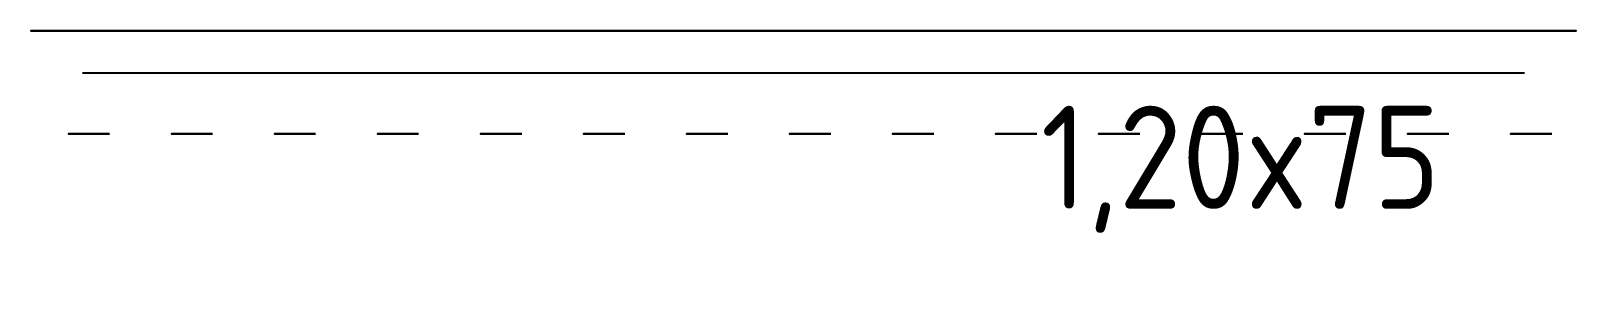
# Model space of a CAD drawing. Header units: millimetres. Extents: x 0 to 0.75, y -0.12 to 0.
import ezdxf

# ---------------------------------------------------------------- set-up
doc = ezdxf.new("R2010")
doc.units = ezdxf.units.MM
doc.layers.add('Panel AtK-60', color=40, linetype='Continuous')
doc.styles.get("Standard").update_dxf_attribs({"font": 'ISOCP.SHX', "bigfont": 'bigfont.shx'})

msp = doc.modelspace()

# ---------------------------------------------------------------- linework, layer by layer
at = {"layer": 'Panel AtK-60', "color": 0, "extrusion": (-1.83697e-16, -1, -6.12323e-17)}
msp.add_lwpolyline([(0.75, 0), (0, 0), (0, 1.2), (0.75, 1.2)], close=True, dxfattribs=at)
at = {"layer": 'Panel AtK-60', "color": 0, "extrusion": (-1.83697e-16, -1, -2.44929e-16), "elevation": 0.0204}
msp.add_lwpolyline([(0.025, 0.60808), (0.725, 0.60808)], dxfattribs=at)
at = {"layer": 'Panel AtK-60', "color": 0, "extrusion": (-1.83697e-16, -1, -6.12323e-17), "elevation": 0.0204}
for points in [[(0.025, 0.29021), (0.725, 0.29021)], [(0.025, 0.35649), (0.725, 0.35649)], [(0.025, 0.90979), (0.725, 0.90979)], [(0.025, 0.84351), (0.725, 0.84351)], [(0.3125, 0.01595), (0.3125, 0.183)], [(0.3125, 0.02507), (0.3125, 0.28757)], [(0.3125, 1.18405), (0.3125, 1.017)], [(0.3125, 1.17493), (0.3125, 0.91243)], [(0.4375, 0.01595), (0.4375, 0.183)], [(0.4375, 0.02507), (0.4375, 0.28757)], [(0.4375, 1.18405), (0.4375, 1.017)], [(0.4375, 1.17493), (0.4375, 0.91243)]]:
    msp.add_lwpolyline(points, dxfattribs=at)
at = {"layer": 'Panel AtK-60', "color": 0, "extrusion": (-1.83697e-16, -1, -6.12323e-17)}
for centre in [(0.02821, 0.31861, 0.05), (0.02821, 0.88139, 0.05), (0.07821, 0.31861, 0.05), (0.07821, 0.88139, 0.05), (0.12821, 0.31861, 0.05), (0.12821, 0.88139, 0.05), (0.17821, 0.31861, 0.05), (0.17821, 0.88139, 0.05), (0.22821, 0.31861, 0.05), (0.22821, 0.88139, 0.05), (0.27821, 0.31861, 0.05), (0.27821, 0.88139, 0.05), (0.32821, 0.31861, 0.05), (0.32821, 0.88139, 0.05), (0.37821, 0.31861, 0.05), (0.37821, 0.88139, 0.05), (0.42821, 0.31861, 0.05), (0.42821, 0.88139, 0.05), (0.47821, 0.31861, 0.05), (0.47821, 0.88139, 0.05), (0.52821, 0.31861, 0.05), (0.52821, 0.88139, 0.05), (0.57821, 0.31861, 0.05), (0.57821, 0.88139, 0.05), (0.62821, 0.31861, 0.05), (0.62821, 0.88139, 0.05), (0.67821, 0.31861, 0.05), (0.67821, 0.88139, 0.05), (0.72821, 0.31861, 0.05), (0.72821, 0.88139, 0.05)]:
    msp.add_circle(centre, 0.01, dxfattribs=at)
at = {"layer": 'Panel AtK-60', "color": 0}
msp.add_3dface([(0, 0, 1.2), (0.75, 0, 1.2), (0.75, 0), (0, 0)], dxfattribs=at)

# ---------------------------------------------------------------- texts
msp.add_text('1,20x75', height=0.049993, dxfattribs=at).set_placement((0.49018, -0.08631, 1.20004))
at = {"layer": 'Panel AtK-60', "color": 0, "extrusion": (-1.83697e-16, -1, -6.12323e-17)}
msp.add_text('1,20x75', height=0.099986, dxfattribs=at).set_placement((0.20791, 0.10989, 0.12041))

doc.saveas('drawing.dxf')
